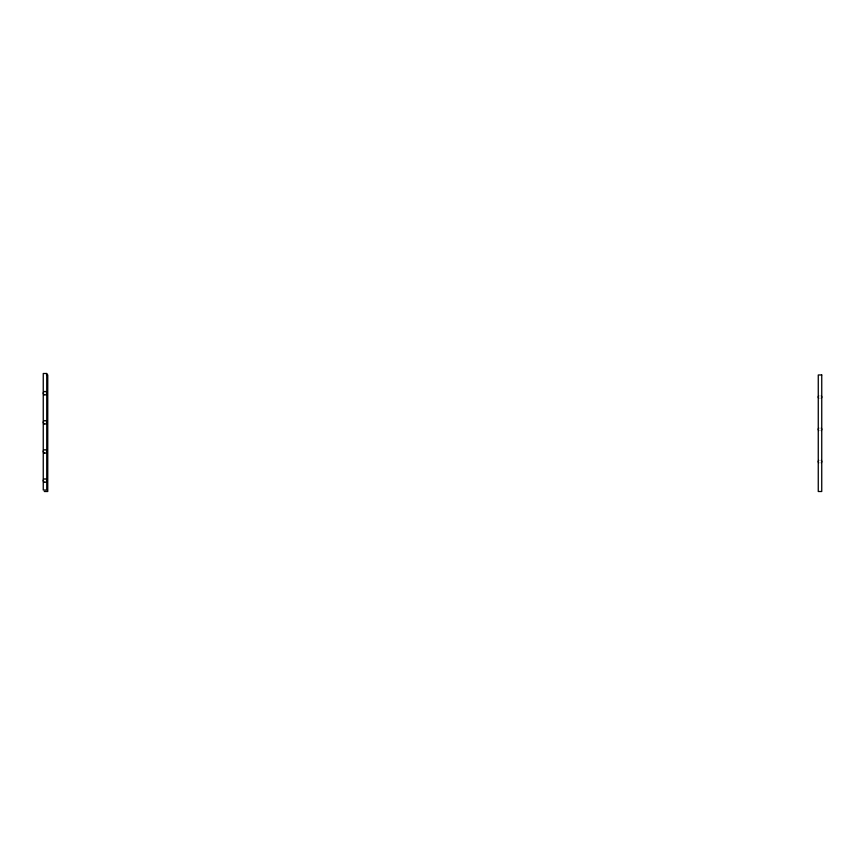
<?xml version="1.0" encoding="UTF-8"?>
<svg xmlns="http://www.w3.org/2000/svg" width="865" height="865" viewBox="0 0 865 865"><rect width="100%" height="100%" fill="white"/><g stroke="black" fill="none" stroke-linecap="round" stroke-linejoin="round"><path stroke-width="1.3" d="M46.461 374.967L47.759 374.967L47.759 491.504L44.256 491.504M821.263 460.396A1.752 1.752 0 0 1 821.263 462.818M818.744 462.818A1.752 1.752 0 0 1 818.744 460.396M821.263 428.121A1.752 1.752 0 0 1 821.263 430.532M818.744 430.532A1.752 1.752 0 0 1 818.744 428.121M821.263 395.835A1.752 1.752 0 0 1 821.263 398.257M818.744 398.257A1.752 1.752 0 0 1 818.744 395.835M46.742 373.496L43.25 373.496L43.25 490.033L46.742 490.033L46.742 373.496M821.739 374.967L818.268 374.967L818.258 491.504L821.739 491.504L821.75 374.967M43.758 481.827A1.752 1.752 0 0 0 46.688 481.048A1.752 1.752 0 0 0 44.548 478.907A1.752 1.752 0 0 0 43.758 481.827M44.126 452.979A1.752 1.752 0 0 0 46.742 451.465A1.752 1.752 0 0 0 44.126 449.951A1.752 1.752 0 0 0 44.126 452.979M44.126 423.839A1.752 1.752 0 0 0 46.742 422.325A1.752 1.752 0 0 0 44.126 420.812A1.752 1.752 0 0 0 44.126 423.839M44.126 394.71A1.752 1.752 0 0 0 46.742 393.197A1.752 1.752 0 0 0 44.126 391.683A1.752 1.752 0 0 0 44.126 394.71"/></g></svg>
